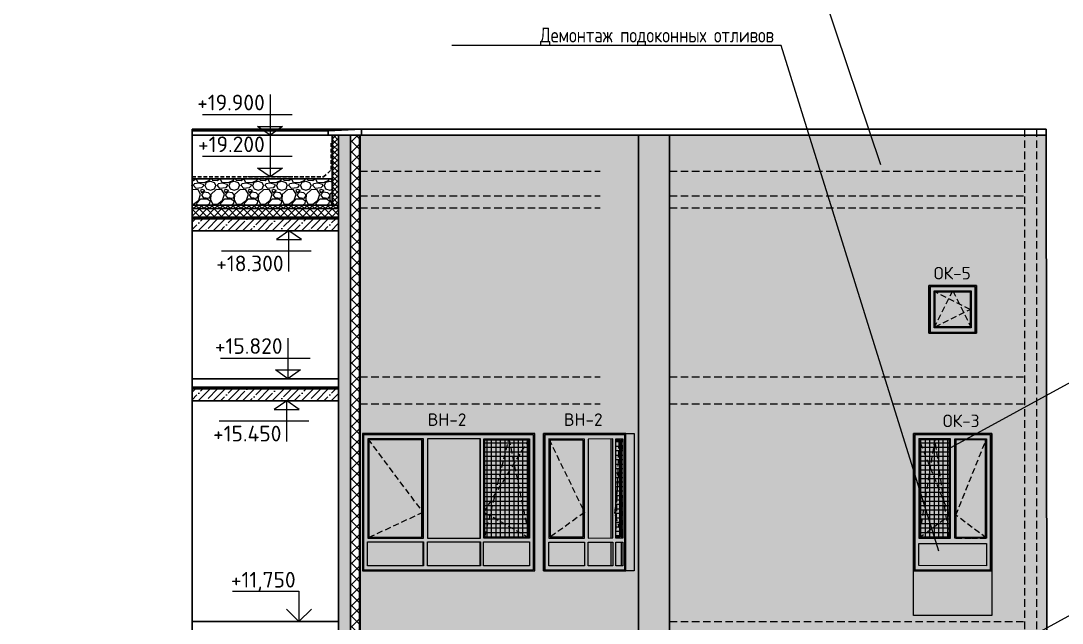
# Model space of a CAD drawing. Header units: millimetres. Extents: x -136099598 to 9192475, y 0 to 347021.
# Drawn here: x -273922 to -256456, y 300279 to 310370 of the extents above; entities that cross this region are included whole.
import ezdxf
from ezdxf import colors
from ezdxf.entities.mleader import LeaderData, LeaderLine
from ezdxf.math import Vec2, Vec3

# ---------------------------------------------------------------- set-up
doc = ezdxf.new("R2010")
doc.units = ezdxf.units.MM
doc.header["$MEASUREMENT"] = 0
for name, pattern in [('01_base$0$DASHED2', [0.375, 0.25, -0.125]), ('ADSK_Штриховая_ш2 п1', [3, 2, -1]), ('DASHED', [19.05, 12.7, -6.35])]:
    doc.linetypes.add(name, pattern=pattern)
doc.layers.get('0').update_dxf_attribs({"color": 250, "lineweight": 9})
doc.layers.get('Defpoints').update_dxf_attribs({"color": 8})
for name, color, linetype, lineweight, true_color in [('!_Окно_00_Штрих_Стекло', 7, 'Continuous', 0, 0x737373), ('RAL 000 80 00', 7, 'Continuous', 0, 0xb9b8b6), ('RAL 100 6030', 7, 'Continuous', 0, 0x989057), ('RAL 7016', 7, 'Continuous', 0, 0x383e42), ('RAL 90 10', 7, 'Continuous', 0, 0xf1ece1)]:
    doc.layers.add(name, color=color, linetype=linetype, lineweight=lineweight, true_color=true_color)
for name, color, linetype, lineweight in [('24_Фасад_разрез_тонкая', 7, 'Continuous', 9), ('_0', 250, 'Continuous', 9), ('_Фасад', 7, 'Continuous', 9), ('АР.РД_Выноски', 174, 'Continuous', 9), ('Подвал', 250, 'ADSK_Штриховая_ш2 п1', 30), ('пунктир', 251, 'Continuous', 13), ('СТЕНЫ кирпич ЛИДЕР', 250, 'Continuous', 15), ('Фасад_тонкие', 7, 'Continuous', 5), ('фасады', 7, 'Continuous', 9), ('Штриховка', 7, 'Continuous', 5), ('Штриховка в сечении', 7, 'Continuous', 18)]:
    doc.layers.add(name, color=color, linetype=linetype, lineweight=lineweight)
for name, color, linetype in [('PDF _0', 7, 'Continuous'), ('PDF _PDF _0', 7, 'Continuous'), ('PDF _Текст', 7, 'Continuous')]:
    doc.layers.add(name, color=color, linetype=linetype)
doc.layers.add('АР-Выноски', color=5, linetype='Continuous', lineweight=5, plot=False)
doc.styles.add('ICOCPEUR', font='isocpeur.ttf')
doc.styles.add('ISOCPEUR', font='isocpeur.ttf', dxfattribs={"width": 0.7})
doc.styles.add('PDF ISOCPEUR', font='isocpeur.ttf')
doc.styles.add('Архитектурный', font='isocpeur.ttf', dxfattribs={"width": 0.7})
doc.dimstyles.new('R_100', dxfattribs={"dimtxt": 270, "dimasz": 120, "dimexe": 100, "dimexo": 100, "dimgap": 80, "dimtad": 1, "dimdec": 0, "dimrnd": 5, "dimzin": 0, "dimdsep": 46, "dimtxsty": 'ISOCPEUR', "dimblk": 'ARCHTICK', "dimcen": 100, "dimdle": 100, "dimclrd": 256, "dimclre": 256, "dimclrt": 256, "dimadec": 0, "dimazin": 0, "dimtfac": 2, "dimtdec": 0, "dimtofl": 0, "dimtmove": 1, "dimatfit": 3, "dimfxl": 1, "dimtvp": 3, "dimtfill": 1, "dimtolj": 1, "dimtzin": 0, "dimarcsym": 0})

# ---------------------------------------------------------------- blocks, each defined once
blk = doc.blocks.new('A$Cb9b29b39')
at = {"layer": '!_Окно_00_Штрих_Стекло'}
h = blk.add_hatch(color=256, dxfattribs=at)
h.dxf.hatch_style = 1
h.set_gradient(color1=(70, 92, 124), color2=(219, 225, 235), name='CURVED')
h.paths.add_polyline_path([(105, 2196), (601, 2196), (601, 564), (105, 564)])
h.paths.add_polyline_path([(1208, 2196), (707, 2195), (707, 563), (1208, 564)])
h.paths.add_polyline_path([(90, 460), (1222, 458), (1221, 89), (90, 91)])
at = {"layer": 'PDF _PDF _0', "lineweight": 0, "true_color": 0x636466}
h = blk.add_hatch(dxfattribs=at)
h.set_pattern_fill('ANSI37', color=251, scale=600, angle=135)
h.paths.add_polyline_path([(601, 564), (601, 2197), (105, 2196), (105, 563)])
at = {"layer": 'RAL 7016'}
h = blk.add_hatch(color=256, dxfattribs=at)
h.dxf.hatch_style = 1
h.paths.add_polyline_path([(1312, 2301), (0, 2301), (0, 0), (1312, 0)])
h.paths.add_polyline_path([(707, 2196), (1207, 2196), (1208, 564), (707, 563)], flags=16)
h.paths.add_polyline_path([(601, 2196), (601, 564), (105, 564), (105, 2196)], flags=16)
h.paths.add_polyline_path([(1222, 458), (1222, 89), (90, 91), (90, 460)], flags=16)
at = {"layer": 'PDF _0', "linetype": 'ADSK_Штриховая_ш2 п1', "lineweight": 0, "ltscale": 50}
for points in [[(601, 548), (355, 2213), (89, 548), (601, 935), (89, 2213)], [(711, 548), (969, 548), (1223, 548), (711, 935), (1223, 2213)]]:
    blk.add_lwpolyline(points, dxfattribs=at)
at = {"layer": 'PDF _PDF _0', "lineweight": 0}
for points in [[(0, 0), (1312, 0), (1312, 2301), (0, 2301)], [(20, 18), (1292, 18), (1292, 2281), (20, 2281)], [(89, 548), (621, 548), (621, 2213), (89, 2213)], [(105, 563), (601, 564), (601, 2197), (105, 2196)], [(1223, 548), (691, 548), (691, 2213), (1223, 2213)], [(707, 563), (1208, 564), (1208, 2197), (707, 2196)], [(1222, 88), (90, 92), (90, 459), (1222, 459)]]:
    blk.add_lwpolyline(points, close=True, dxfattribs=at)
at = {"layer": 'PDF _Текст', "lineweight": 0, "insert": (490, 2409), "char_height": 210, "attachment_point": 7, "style": 'PDF ISOCPEUR'}
blk.add_mtext('ОК-3', dxfattribs=at)
blk = doc.blocks.new('A$C3735e77a')
at = {"layer": 'RAL 100 6030'}
h = blk.add_hatch(color=256, dxfattribs=at)
h.dxf.hatch_style = 1
h.paths.add_polyline_path([(1312, 0), (0, 0), (0, -748), (1312, -748)])
at = {"layer": 'СТЕНЫ кирпич ЛИДЕР', "ltscale": 100}
blk.add_lwpolyline([(0, 0), (1312, 0), (1312, -748), (0, -748)], close=True, dxfattribs=at)
blk = doc.blocks.new('A$C51732155')
at = {"layer": '!_Окно_00_Штрих_Стекло'}
h = blk.add_hatch(color=256, dxfattribs=at)
h.dxf.hatch_style = 1
h.set_gradient(color1=(70, 92, 124), color2=(219, 225, 235), name='CURVED')
h.paths.add_polyline_path([(104, 106), (693, 106), (693, 695), (104, 695)])
at = {"layer": 'RAL 7016', "ltscale": 100, "transparency": 33554687}
h = blk.add_hatch(color=256, dxfattribs=at)
h.dxf.hatch_style = 1
h.paths.add_polyline_path([(798, 798), (0, 798), (0, 0), (798, 0)])
h.paths.add_polyline_path([(693, 695), (693, 106), (104, 106), (104, 695)], flags=16)
at = {"layer": 'PDF _0', "lineweight": 0}
blk.add_lwpolyline([(89, 710), (708, 710), (709, 92), (89, 92)], close=True, dxfattribs=at)
at = {"layer": 'PDF _0', "linetype": 'ADSK_Штриховая_ш2 п1', "lineweight": 0, "ltscale": 50}
for points in [[(89, 92), (399, 710), (709, 92)], [(104, 106), (693, 401), (104, 695)]]:
    blk.add_lwpolyline(points, dxfattribs=at)
at = {"layer": 'PDF _PDF _0', "lineweight": 0}
for points in [[(0, 0), (798, 0), (798, 798), (0, 798)], [(20, 20), (778, 20), (778, 778), (20, 778)], [(693, 106), (104, 106), (104, 695), (693, 695)]]:
    blk.add_lwpolyline(points, close=True, dxfattribs=at)
at = {"layer": 'PDF _Текст', "lineweight": 0, "insert": (81, 902), "char_height": 210, "attachment_point": 7, "style": 'PDF ISOCPEUR'}
blk.add_mtext('ОК-5', dxfattribs=at)
blk = doc.blocks.new('A$C9eb0096f')
at = {"layer": '!_Окно_00_Штрих_Стекло'}
h = blk.add_hatch(color=256, dxfattribs=at)
h.dxf.hatch_style = 1
h.set_gradient(color1=(70, 92, 124), color2=(219, 225, 235), name='CURVED')
h.paths.add_polyline_path([(2800, 88), (89, 89), (89, 2211), (2800, 2211)])
h = blk.add_hatch(color=256, dxfattribs=at)
h.dxf.hatch_style = 1
h.set_gradient(color1=(70, 92, 124), color2=(219, 225, 235), name='CURVED')
h.paths.add_polyline_path([(4341, 88), (3126, 88), (3126, 2211), (4336, 2210)])
at = {"layer": 'PDF _PDF _0', "lineweight": 0, "true_color": 0x636466}
h = blk.add_hatch(dxfattribs=at)
h.set_pattern_fill('ANSI37', color=251, scale=600, angle=135)
h.paths.add_polyline_path([(2051, 567), (2051, 2195), (2785, 2194), (2785, 566)])
h = blk.add_hatch(dxfattribs=at)
h.set_pattern_fill('ANSI37', color=251, scale=600, angle=135)
h.set_pattern_definition([(180, (1101.695, 19.95), (-7e-15, -75), []), (270, (1101.695, 19.95), (75, -1e-14), [])])
h.paths.add_polyline_path([(4247, 591), (4247, 2211), (4366, 2210), (4366, 590)])
at = {"layer": 'RAL 7016'}
h = blk.add_hatch(color=256, dxfattribs=at)
h.dxf.hatch_style = 1
h.paths.add_polyline_path([(0, 2301), (2888, 2301), (2888, 0), (0, 0)])
h.paths.add_polyline_path([(2051, 2196), (2051, 566), (2785, 567), (2785, 2196)], flags=16)
h.paths.add_polyline_path([(1969, 2211), (1093, 2211), (1093, 551), (1969, 551)], flags=16)
h.paths.add_polyline_path([(998, 2196), (104, 2196), (104, 551), (998, 551)], flags=16)
h.paths.add_polyline_path([(2031, 435), (2031, 88), (2800, 88), (2800, 435)], flags=16)
h.paths.add_polyline_path([(1969, 483), (84, 488), (84, 88), (1969, 88)], flags=16)
h = blk.add_hatch(color=256, dxfattribs=at)
h.dxf.hatch_style = 1
h.paths.add_polyline_path([(3037, 2301), (4419, 2301), (4419, 0), (3037, 0)])
h.paths.add_polyline_path([(4247, 2190), (4247, 571), (4316, 571), (4316, 2191)], flags=16)
h.paths.add_polyline_path([(4166, 2210), (3783, 2208), (3783, 550), (4166, 552)], flags=16)
h.paths.add_polyline_path([(3704, 2190), (3146, 2191), (3146, 572), (3704, 569)], flags=16)
h.paths.add_polyline_path([(3783, 480), (3783, 88), (4336, 88), (4336, 480)], flags=16)
h.paths.add_polyline_path([(3724, 480), (3126, 480), (3126, 88), (3724, 88)], flags=16)
h = blk.add_hatch(color=256, dxfattribs=at)
h.dxf.hatch_style = 1
h.paths.add_polyline_path([(1093, 88), (1013, 88), (1013, 486), (1093, 486)])
h = blk.add_hatch(color=256, dxfattribs=at)
h.dxf.hatch_style = 1
h.paths.add_polyline_path([(4247, 88), (4166, 88), (4163, 480), (4247, 480)])
at = {"ltscale": 150}
blk.add_line((1013, 486), (1013, 88), dxfattribs=at)
at = {"layer": 'PDF _0', "linetype": 'ADSK_Штриховая_ш2 п1', "lineweight": 0, "ltscale": 50}
for points in [[(89, 2211), (1013, 980), (89, 551), (551, 566), (1013, 551)], [(2051, 566), (2455, 2211), (2800, 551), (2036, 980), (2800, 2211)], [(3126, 2211), (3724, 980), (3126, 551), (3423, 571), (3724, 550)], [(4247, 551), (4307, 2211), (4366, 551), (4232, 964), (4366, 2211)]]:
    blk.add_lwpolyline(points, dxfattribs=at)
at = {"layer": 'PDF _PDF _0', "lineweight": 0}
blk.add_line((1013, 2211), (1013, 551), dxfattribs=at)
for points in [[(0, 0), (2888, 0), (2888, 2301), (0, 2301)], [(20, 20), (2868, 20), (2868, 2281), (20, 2281)], [(3037, 0), (4419, 0), (4419, 2301), (3037, 2301)], [(3057, 20), (4399, 20), (4399, 2281), (3057, 2281)], [(89, 551), (1023, 551), (1023, 2211), (89, 2211)], [(104, 566), (998, 566), (998, 2196), (104, 2196)], [(1093, 551), (1981, 551), (1981, 2211), (1093, 2211)], [(2800, 551), (2036, 551), (2036, 2211), (2800, 2211)], [(2785, 567), (2051, 566), (2051, 2195), (2785, 2196)], [(3126, 551), (3724, 550), (3724, 2210), (3126, 2211)], [(3146, 571), (3704, 570), (3704, 2190), (3146, 2191)], [(3783, 550), (4198, 552), (4198, 2212), (3783, 2210)], [(4366, 551), (4247, 551), (4247, 2211), (4366, 2211)], [(4316, 571), (4247, 571), (4247, 2190), (4316, 2191)], [(1023, 88), (84, 88), (84, 486), (1023, 486)], [(1981, 88), (1093, 88), (1093, 486), (1981, 485)], [(2800, 88), (2031, 88), (2031, 485), (2800, 485)], [(3724, 88), (3126, 88), (3126, 480), (3724, 480)], [(4198, 88), (3783, 88), (3783, 480), (4198, 480)], [(4366, 88), (4247, 88), (4247, 480), (4366, 480)]]:
    blk.add_lwpolyline(points, close=True, dxfattribs=at)
for points in [[(1969, 2211), (1969, 551)], [(4166, 2212), (4166, 551)], [(4336, 2211), (4336, 551)], [(1969, 485), (1969, 88)], [(2800, 485), (2800, 88)], [(4166, 480), (4166, 88)], [(4336, 480), (4336, 88)], [(4336, 480), (4336, 88)]]:
    blk.add_lwpolyline(points, dxfattribs=at)
at = {"layer": 'PDF _Текст', "lineweight": 0, "char_height": 210, "attachment_point": 9, "rotation": 359.9974, "style": 'PDF ISOCPEUR'}
for insert in [(1743, 2430), (4027, 2430)]:
    blk.add_mtext('ВН-2', dxfattribs=dict(at, insert=insert))
blk = doc.blocks.new('A$C630ce804')
at = {"layer": 'PDF _0', "lineweight": 0}
for points in [[(0, 8025), (0, 8025)], [(813, 8025), (813, 8025)], [(1576, 8025), (1576, 8025)]]:
    blk.add_lwpolyline(points, dxfattribs=at)
at = {"layer": 'PDF _PDF _0', "lineweight": 0}
for points in [[(3918, 8000), (2398, 8000), (2398, 10301), (3918, 10300)], [(3918, 4100), (2398, 4100), (2398, 6401), (3918, 6400)], [(3918, 200), (2398, 200), (2398, 2501), (3918, 2500)]]:
    blk.add_lwpolyline(points, close=True, dxfattribs=at)
at = {"ltscale": 150}
for p in [(-639, 8000), (-639, 4100), (-639, 200)]:
    blk.add_blockref('A$C9eb0096f', p, dxfattribs=at)
blk = doc.blocks.new('A$Cd8d14d9d')
at = {"ltscale": 150}
for p, q in [((0, 682), (0, 0)), ((-372, 341), (1132, 341)), ((-380, 0), (380, 0))]:
    blk.add_line(p, q, dxfattribs=at)
blk.add_lwpolyline([(0, 0), (210, 147), (-210, 147), (0, 0)], dxfattribs=at)
blk = doc.blocks.new('_ArchTick')
at = {"color": 0, "linetype": 'ByBlock', "const_width": 0.15}
blk.add_lwpolyline([(-0.5, -0.5), (0.5, 0.5)], dxfattribs=at)
blk = doc.blocks.new('*D543')
at = {"lineweight": -2, "ltscale": 100, "transparency": 16777216}
for p, q in [((-322916, 321717), (-323995, 321717)), ((-323920, 321792), (-323920, 318192)), ((-322916, 318267), (-323995, 318267))]:
    blk.add_line(p, q, dxfattribs=at)
at = {"layer": '_0', "lineweight": -2, "ltscale": 150, "transparency": 16777216}
for p, q in [((-73299, 163309), (-73299, 161911)), ((-73984, 163209), (-73199, 163209)), ((-74202, 162011), (-73199, 162011))]:
    blk.add_line(p, q, dxfattribs=at)
at = {"layer": 'Defpoints', "color": 0, "ltscale": 100, "transparency": 16777216}
for p in [(-322916, 321717), (-323920, 318267), (-322916, 318267)]:
    blk.add_point(p, dxfattribs=at)
at = {"layer": 'Defpoints', "color": 0, "ltscale": 150, "transparency": 16777216}
for p in [(-74084, 163209), (-74302, 162011), (-73299, 162011)]:
    blk.add_point(p, dxfattribs=at)
at = {"lineweight": -2, "ltscale": 100, "transparency": 16777216, "xscale": 75, "yscale": 75, "zscale": 75}
for p, rotation in [((-323920, 321717), 90), ((-323920, 318267), 270)]:
    blk.add_blockref('_ArchTick', p, dxfattribs=dict(at, rotation=rotation))
at = {"layer": '_0', "lineweight": -2, "ltscale": 150, "transparency": 16777216, "xscale": 120, "yscale": 120, "zscale": 120}
for p, rotation in [((-73299, 163209), 90), ((-73299, 162011), 270)]:
    blk.add_blockref('_ArchTick', p, dxfattribs=dict(at, rotation=rotation))
at = {"ltscale": 100, "transparency": 16777216, "insert": (-324035, 320067), "char_height": 150, "attachment_point": 5, "rotation": 90, "style": 'Архитектурный', "bg_fill": 3, "box_fill_scale": 1.25, "bg_fill_color": 256, "bg_fill_true_color": 13158600, "bg_fill_transparency": 0}
blk.add_mtext('\\A1;3450', dxfattribs=at)
at = {"layer": '_0', "ltscale": 150, "transparency": 16777216, "insert": (-73514, 162610), "char_height": 270, "attachment_point": 5, "rotation": 90, "style": 'ISOCPEUR', "bg_fill": 3, "box_fill_scale": 1.25, "bg_fill_color": 256, "bg_fill_true_color": 13158600, "bg_fill_transparency": 0}
blk.add_mtext('\\A1;1200', dxfattribs=at)
blk = doc.blocks.new('*D544')
at = {"lineweight": -2, "ltscale": 100, "transparency": 16777216}
for p, q in [((-311801, 318267), (-311801, 317656)), ((-312702, 317955), (-312702, 317656)), ((-312777, 317731), (-311726, 317731))]:
    blk.add_line(p, q, dxfattribs=at)
at = {"layer": '_0', "lineweight": -2, "ltscale": 150, "transparency": 16777216}
for p, q in [((-76485, 160911), (-76485, 159813)), ((-76420, 160811), (-76585, 160811)), ((-76420, 159913), (-76585, 159913))]:
    blk.add_line(p, q, dxfattribs=at)
at = {"layer": 'Defpoints', "color": 0, "ltscale": 100, "transparency": 16777216}
for p in [(-311801, 318267), (-312702, 317955), (-311801, 317731)]:
    blk.add_point(p, dxfattribs=at)
at = {"layer": 'Defpoints', "color": 0, "ltscale": 150, "transparency": 16777216}
for p in [(-76320, 160811, -1), (-76485, 159913), (-76320, 159913, 0)]:
    blk.add_point(p, dxfattribs=at)
at = {"lineweight": -2, "ltscale": 100, "transparency": 16777216, "xscale": 75, "yscale": 75, "zscale": 75, "rotation": 180}
blk.add_blockref('_ArchTick', (-312702, 317731), dxfattribs=at)
at = {"lineweight": -2, "ltscale": 100, "transparency": 16777216, "xscale": 75, "yscale": 75, "zscale": 75}
blk.add_blockref('_ArchTick', (-311801, 317731), dxfattribs=at)
at = {"layer": '_0', "lineweight": -2, "ltscale": 150, "transparency": 16777216, "xscale": 120, "yscale": 120, "zscale": 120}
for p, rotation in [((-76485, 160811), 90), ((-76485, 159913), 270)]:
    blk.add_blockref('_ArchTick', p, dxfattribs=dict(at, rotation=rotation))
at = {"ltscale": 100, "transparency": 16777216, "insert": (-312251, 317846), "char_height": 150, "attachment_point": 5, "style": 'Архитектурный', "bg_fill": 3, "box_fill_scale": 1.25, "bg_fill_color": 256, "bg_fill_true_color": 13158600, "bg_fill_transparency": 0}
blk.add_mtext('\\A1;900', dxfattribs=at)
at = {"layer": '_0', "ltscale": 150, "transparency": 16777216, "insert": (-76700, 160362), "char_height": 270, "attachment_point": 5, "rotation": 90, "style": 'ISOCPEUR', "bg_fill": 3, "box_fill_scale": 1.25, "bg_fill_color": 256, "bg_fill_true_color": 13158600, "bg_fill_transparency": 0}
blk.add_mtext('\\A1;900', dxfattribs=at)

msp = doc.modelspace()

# ---------------------------------------------------------------- hatches: boundary and pattern name
at = {"ltscale": 100, "transparency": 33554687}
h = msp.add_hatch(dxfattribs=at)
h.set_pattern_fill('ANSI35', color=0, scale=700)
h.set_pattern_definition([(45, (534924.2, -120), (-123.743687, 123.743687), []), (45, (535047.94, -120), (-123.743687, 123.743687), [218.75, -43.75, 0, -43.75])])
h.paths.add_polyline_path([(-268392, 308452.7), (-268592, 308454.5), (-268592.5, 285753.5), (-268391.5, 285753.6)])
h = msp.add_hatch(dxfattribs=at)
h.set_pattern_fill('ANSI35', color=0, scale=700)
h.set_pattern_definition([(45, (-404549.36, 14361.86), (-123.74369, 123.74369), []), (45, (-404425.61, 14361.86), (-123.74369, 123.74369), [218.75, -43.75, 0, -43.75])])
h.paths.add_polyline_path([(-268592.5, 307053.6), (-271052.3, 307053.6), (-271048.9, 306853.6), (-268592.5, 306853.6)])
h = msp.add_hatch(dxfattribs=at)
h.set_pattern_fill('ANSI35', color=0, scale=700)
h.set_pattern_definition([(45, (-404549.36, 11511.45), (-123.74369, 123.74369), []), (45, (-404425.61, 11511.45), (-123.74369, 123.74369), [218.75, -43.75, 0, -43.75])])
h.paths.add_polyline_path([(-268592.5, 304203.2), (-271052.3, 304203.2), (-271048.9, 304003.2), (-268592.5, 304003.2)])
at = {"layer": 'RAL 000 80 00'}
h = msp.add_hatch(color=256, dxfattribs=at)
h.dxf.hatch_style = 1
h.paths.add_polyline_path([(-263561.3, 308453.5), (-268231, 308453.6), (-268231, 288803.6), (-263561.4, 288803.6)])
at = {"layer": 'RAL 90 10', "ltscale": 100, "transparency": 33554687}
h = msp.add_hatch(color=256, dxfattribs=at)
h.dxf.hatch_style = 1
h.paths.add_polyline_path([(-256726.4, 308453.6), (-263561.3, 308453.6), (-263561.3, 288696.8), (-263042.1, 288698.3), (-263042.1, 288799.4), (-256693.8, 288803.6)])
at = {"layer": 'Штриховка', "transparency": 33554636}
h = msp.add_hatch(dxfattribs=at)
h.set_pattern_fill('ANSI37', color=256, scale=500)
h.set_pattern_definition([(45, (3e-11, 1060.02), (-44.194174, 44.194174), []), (135, (3e-11, 1060.02), (-44.194174, -44.194174), [])])
h.paths.add_polyline_path([(-268592.5, 308453.6), (-268692.5, 308453.6), (-268690.8, 307284.7), (-268592.5, 307284.7)])
h = msp.add_hatch(dxfattribs=at)
h.set_pattern_fill('ANSI37', color=256, scale=1000)
h.set_pattern_definition([(45, (-401485.58, 5001.83), (-88.38835, 88.38835), []), (135, (-401485.58, 5001.83), (-88.38835, -88.38835), [])])
h.paths.add_polyline_path([(-268241.2, 288273.6), (-268391.2, 288273.5), (-268391.2, 308453.5), (-268241.2, 308453.6)])
h = msp.add_hatch(dxfattribs=at)
h.set_pattern_fill('ANSI37', color=256, scale=500)
h.set_pattern_definition([(45, (-14344.247, -20250.764), (-44.194174, 44.194174), []), (135, (-14344.247, -20250.764), (-44.194174, -44.194174), [])])
h.paths.add_polyline_path([(-268591.8, 307284.7), (-271051.6, 307284.7), (-271048.9, 307225.5), (-268592.5, 307225.5)])
h = msp.add_hatch(dxfattribs=at)
h.set_pattern_fill('ANSI37', color=256, scale=700)
h.set_pattern_definition([(45, (-14344.25, -20392.66), (-61.871843, 61.871843), []), (135, (-14344.25, -20392.66), (-61.871843, -61.871843), [])])
h.paths.add_polyline_path([(-268591.8, 307225.5), (-271051.6, 307225.5), (-271048.9, 307083.6), (-268592.5, 307083.6)])
at = {"layer": 'Штриховка в сечении', "ltscale": 2, "transparency": 33554636}
h = msp.add_hatch(dxfattribs=at)
h.set_pattern_fill('GRAVEL', color=256, scale=400)
h.set_pattern_definition([(228.0127875, (-14056.247, -19992.66), (-3200, -3600), [53.8144, -5327.6352]), (184.9697407, (-14092.247, -20032.661), (4800, 400), [92.3472, -9142.3699]), (132.510447, (-14184.247, -20040.66), (4000, -4400), [65.1152, -6446.41304]), (267.273689, (-14340.247, -20140.661), (400, 8000), [84.0952, -8325.4232]), (292.833654, (-14344.247, -20224.661), (-2000, 4800), [82.462, -8163.74925]), (357.273689, (-14312.247, -20300.661), (-8000, 400), [84.0952, -8325.4232]), (37.6942405, (-14228.247, -20304.661), (-5200, -4000), [111.2116, -11009.93942]), (72.2553284, (-14140.247, -20236.661), (2800, 8800), [104.9952, -10394.5286]), (121.4295656, (-14108.247, -20136.661), (-3200, 5200), [84.38, -8353.62924]), (175.236358, (-14152.247, -20064.66), (4400, -400), [96.3328, -4720.30503]), (222.3974378, (-14248.247, -20056.661), (-4800, -4400), [124.5792, -12333.35]), (138.814075, (-13944.247, -20144.66), (-2800, 2400), [42.5204, -4209.53793]), (171.4692344, (-13976.247, -20116.66), (5200, -800), [80.8948, -8008.60457]), (225, (-14056.25, -20104.66), (-4e-14, -400), [56.5684, -509.11702]), (203.19859, (-14084.247, -20056.66), (2000, 800), [30.4632, -3015.84604]), (291.80141, (-14112.25, -20068.66), (-400, 1200), [43.0812, -2110.98472]), (30.963757, (-14096.25, -20108.66), (1200, 800), [69.9716, -2262.40916]), (161.56505, (-14036.25, -20072.66), (800, -400), [50.5964, -1214.31466]), (16.3895403, (-14344.247, -20068.66), (4000, 1200), [70.88, -7017.13806]), (70.346176, (-14276.247, -20048.66), (-1600, -4400), [59.4644, -5886.9631]), (293.19859, (-14036.247, -19992.66), (-800, 2000), [60.926, -2985.38324]), (343.6104597, (-14012.247, -20048.66), (-4000, 1200), [70.88, -7017.13806]), (339.443955, (-14344.247, -20316.66), (-2000, 800), [68.352, -3349.2495]), (294.7751406, (-14280.247, -20340.66), (-2000, 4400), [57.2712, -5669.85723]), (66.80141, (-14032.247, -20392.66), (800, 2000), [60.926, -2985.38324]), (17.3540246, (-14008.247, -20336.66), (-5200, -1600), [67.0524, -6638.16945]), (69.443955, (-14228.247, -20392.66), (-800, -2000), [34.176, -3383.4255]), (101.309932, (-14056.25, -20392.66), (-400, 1600), [20.396, -2019.2118]), (165.963757, (-14060.25, -20372.66), (1200, -400), [82.462, -1566.78025]), (186.009006, (-14140.247, -20352.66), (4000, 400), [76.42, -7565.56927]), (303.690068, (-14096.25, -20144.66), (-400, 800), [57.6888, -1384.5317]), (353.1572266, (-14064.247, -20192.661), (6800, -800), [100.7176, -9971.02505]), (60.945396, (-13964.247, -20204.66), (-1600, -2800), [41.1824, -4077.06966]), (90, (-13944.25, -20168.66), (-400, 400), [24, -376]), (120.256437, (-14148.247, -20340.66), (1600, -2800), [55.5696, -5501.408]), (48.0127875, (-14176.247, -20292.66), (3200, 3600), [107.6288, -5273.8208]), (0, (-14104.25, -20212.66), (400, 400), [104, -296]), (325.3048465, (-14000.247, -20212.66), (4000, -2800), [63.2456, -6261.30972]), (254.054604, (-13948.247, -20248.66), (-400, -1600), [58.2408, -2853.80316]), (207.6459754, (-13964.247, -20304.661), (-7600, -4000), [94.826, -9387.78967]), (175.4260787, (-14048.247, -20348.661), (-5200, 400), [100.3196, -9931.62936])])
h.paths.add_polyline_path([(-268696.6, 307725.8), (-271056.4, 307725.8), (-271048.9, 307284.7), (-268692.5, 307284.7)])

# ---------------------------------------------------------------- linework, layer by layer
at = {"lineweight": 30, "ltscale": 150}
for p, q in [((-268765.5, 308526.9, 0), (-271050.6, 308526.9, 0)), ((-271050.6, 307725.8, 0.3), (-268702.5, 307725.8, 1.8)), ((-271050.6, 307725.8, 0.3), (-268702.5, 307725.8, 1.7)), ((-271050.6, 307284.7, -0.8), (-268592.5, 307284.7, 1.2)), ((-271050.6, 307225.5, -0.8), (-268592.8, 307225.5, -0.8)), ((-271050.6, 307083.6, -0.8), (-268592.5, 307083.6, 1.2)), ((-271050.3, 304373.6, -1.5), (-268592.2, 304373.6, 0.4)), ((-271050.6, 304233.2, -0.8), (-268592.5, 304233.2, 1.2)), ((-271050.6, 300303.6), (-268592.5, 300303.6))]:
    msp.add_line(p, q, dxfattribs=at)
at = {"color": 5, "lineweight": 30, "ltscale": 150}
for p, q in [((-268702.5, 308453.6, 0), (-268702.5, 307284.7, 2.8)), ((-268692.5, 308453.6, 0), (-268692.5, 307284.7, 2.8))]:
    msp.add_line(p, q, dxfattribs=at)
at = {"layer": '24_Фасад_разрез_тонкая', "linetype": 'DASHED', "lineweight": 30, "ltscale": 5, "elevation": 0}
msp.add_lwpolyline([(-271050.6, 307754), (-268844.1, 307754), (-268714.2, 307877.5), (-268714.2, 308354)], dxfattribs=at)
at = {"layer": '_Фасад', "lineweight": 30}
msp.add_line((-268790.6, 300303.6), (-269725.6, 300303.6), dxfattribs=at)
at = {"layer": 'Defpoints', "color": 2, "linetype": '01_base$0$DASHED2', "ltscale": 500}
for p, q in [((-257086.8, 308553.5, 0), (-257086.8, 285753.6, 2)), ((-256886.8, 308553.5, 0), (-256886.8, 285753.6, 2)), ((-268231, 307853.6, 0), (-264206.4, 307853.6, 2)), ((-263041.2, 307853.6, 0), (-257086.8, 307853.6, 0)), ((-268231, 307438.6, 0), (-264206.4, 307438.6, 0)), ((-263041.2, 307438.6, 0), (-257086.8, 307438.6, 0)), ((-268231, 307238.6, 0), (-264206.4, 307238.6, 0)), ((-263041.2, 307238.6, 0), (-257086.8, 307238.6, 0)), ((-268231, 304403.6, -2), (-264206.4, 304403.6)), ((-263041.2, 304403.6, -2), (-257086.8, 304403.6, -2)), ((-268231, 303953.6), (-264206.4, 303953.6)), ((-263041.2, 303953.6), (-257086.8, 303953.6)), ((-263041.2, 300303.6), (-257086.8, 300303.6))]:
    msp.add_line(p, q, dxfattribs=at)
at = {"layer": 'Defpoints', "ltscale": 150}
for points in [[(-258691.5, 305933.6), (-257893.6, 305933.6), (-257893.6, 305135.4), (-258691.5, 305135.4)], [(-258948.3, 303454.4), (-257636.8, 303454.4), (-257636.8, 301153.6), (-258948.3, 301153.6)]]:
    msp.add_lwpolyline(points, close=True, dxfattribs=at)
at = {"layer": 'пунктир', "linetype": '01_base$0$DASHED2', "ltscale": 500}
msp.add_line((-271050.6, 307725.8, 0.3), (-268692.5, 307725.8, 1.7), dxfattribs=at)
at = {"layer": 'СТЕНЫ кирпич ЛИДЕР', "lineweight": 30, "ltscale": 100}
msp.add_line((-256726.8, 308553.5, 0), (-256692.4, 287950.7, 0), dxfattribs=at)
for points in [[(-271050.6, 308553.5), (-256726.4, 308553.5), (-256726.4, 308453.6), (-271050.6, 308453.6)], [(-268391.5, 308453.6), (-268592.5, 308453.6), (-268592.5, 285753.5), (-268391.5, 285753.5)], [(-263561.4, 308453.6), (-263561.4, 308453.6), (-263561.3, 293053.7), (-263561.3, 293053.7)]]:
    msp.add_lwpolyline(points, close=True, dxfattribs=at)
at = {"layer": 'СТЕНЫ кирпич ЛИДЕР', "lineweight": 30, "ltscale": 100, "elevation": 2}
msp.add_lwpolyline([(-268231, 288230.9), (-268231, 308453.7), (-268241.2, 308453.7), (-268241.2, 288253.2)], dxfattribs=at)
at = {"layer": 'СТЕНЫ кирпич ЛИДЕР', "lineweight": 30, "ltscale": 100, "elevation": 1.3}
msp.add_lwpolyline([(-263041.2, 308453.6), (-263041.2, 308453.6), (-263041.2, 293053.7), (-263041.2, 293053.7)], close=True, dxfattribs=at)
at = {"layer": 'Фасад_тонкие', "lineweight": 25}
msp.add_lwpolyline([(-270373.8, 300813.5), (-269258.1, 300813.5), (-269258.1, 300303.6), (-269044.8, 300512.5), (-269258.1, 300303.6), (-269467, 300512.5)], dxfattribs=at)
at = {"layer": 'фасады', "lineweight": 30, "ltscale": 150}
msp.add_lwpolyline([(-271050.6, 308453.6), (-271050.6, 297771.1), (-271213.3, 297771.1), (-270887.9, 297462.1), (-271050.6, 297462.1), (-271053, 284503.6)], dxfattribs=at)
at = {"layer": 'фасады', "lineweight": 30, "ltscale": 150, "elevation": 0}
msp.add_lwpolyline([(-268765.5, 308453.6), (-268765.5, 308526.9), (-268207.7, 308553.5), (-268207.7, 308453.6)], dxfattribs=at)
at = {"layer": 'фасады', "lineweight": 30, "ltscale": 150, "elevation": -0.8}
for points in [[(-271050.6, 306853.6), (-268592.5, 306853.6), (-268592.5, 307053.6), (-271050.6, 307053.6)], [(-271050.6, 304003.2), (-268592.5, 304003.2), (-268592.5, 304203.2), (-271050.6, 304203.2)]]:
    msp.add_lwpolyline(points, close=True, dxfattribs=at)

# ---------------------------------------------------------------- block references
at = {"ltscale": 150}
for name, p in [('A$C630ce804', (-267552.6, 293153.5)), ('A$C3735e77a', (-258948.3, 301153.6))]:
    msp.add_blockref(name, p, dxfattribs=at)
at = {"layer": 'Подвал', "ltscale": 150}
for name, p in [('A$C51732155', (-258691.5, 305135.4)), ('A$Cb9b29b39', (-258948.3, 301153.6))]:
    msp.add_blockref(name, p, dxfattribs=at)
at = {"layer": 'СТЕНЫ кирпич ЛИДЕР', "lineweight": 25, "ltscale": 100, "xscale": -1, "rotation": 359.9992924696829}
for p in [(-269740.5, 308453.6), (-269740.5, 307754, 0), (-269441.7, 304373.6, -0.6)]:
    msp.add_blockref('A$Cd8d14d9d', p, dxfattribs=at)
at = {"layer": 'СТЕНЫ кирпич ЛИДЕР', "lineweight": 25, "ltscale": 100, "rotation": 180.000707530317}
for p in [(-269424.7, 306853.6, -0.8), (-269461.7, 304003.2, -0.8)]:
    msp.add_blockref('A$Cd8d14d9d', p, dxfattribs=at)

# ---------------------------------------------------------------- texts
at = {"layer": 'PDF _0', "color": 18, "lineweight": 0, "true_color": 0x000000, "char_height": 262.49, "style": 'PDF ISOCPEUR'}
for s, insert, attachment_point in [('+19.900', (-269830, 308870.4, -0.3), 9), ('+19.200', (-269830, 308170.8, -0.3), 9), ('+18.300', (-269514.2, 306436.8, -1.1), 3), ('+15.820', (-269531.1, 304790.4, -0.9), 9), ('+15.450', (-269551.2, 303586.3, -1.1), 3)]:
    msp.add_mtext(s, dxfattribs=dict(at, insert=insert, attachment_point=attachment_point))
at = {"layer": 'Фасад_тонкие', "lineweight": 25, "insert": (-269312.3, 300813.5), "char_height": 262.49, "attachment_point": 9, "style": 'PDF ISOCPEUR'}
msp.add_mtext('+11,750', dxfattribs=at)

# ---------------------------------------------------------------- leaders
at = {"layer": 'АР-Выноски'}
ml = msp.add_multileader_mtext('Standard', dxfattribs=at)
ml.set_content('\\A1;{\\W0.8;Установка маскитных сеток на поворотно-откидные створки, в весенний, летний и осенний период.}', color=256, style='ICOCPEUR')
ml.set_leader_properties()
ml.build(insert=Vec2(0, 0))
ml.multileader.update_dxf_attribs({"text_left_attachment_type": 6, "text_right_attachment_type": 6, "dogleg_length": 100, "arrow_head_size": 250})
ctx = ml.context
ctx.base_point, ctx.char_height, ctx.arrow_head_size, ctx.landing_gap_size, ctx.plane_origin = Vec3(-253585.6, 305758.2), 250, 250, 25, Vec3(-258090.4, 298044.6)
ctx.left_attachment, ctx.right_attachment = 6, 6
notes = []
notes.append((ctx, [(0, (1, 1, 0), (-253685.6, 305758.2), (1, 0), 100, [(0, [(-258595.4, 303073.2)], 0, [])])]))
ctx.mtext.insert, ctx.mtext.width, ctx.mtext.flow_direction = Vec3(-253560.6, 306083.2), 5732.258, 5
ml = msp.add_multileader_mtext('Standard', dxfattribs=at)
ml.set_content('\\A1;{\\W0.8;Установка маскитных сеток на поворотно-откидные створки, в весенний, летний и осенний период.}', color=256, style='ICOCPEUR')
ml.set_leader_properties()
ml.build(insert=Vec2(0, 0))
ml.multileader.update_dxf_attribs({"text_left_attachment_type": 6, "text_right_attachment_type": 6, "dogleg_length": 100, "arrow_head_size": 250})
ctx = ml.context
ctx.base_point, ctx.char_height, ctx.arrow_head_size, ctx.landing_gap_size, ctx.plane_origin = Vec3(-253585.6, 301858.2), 250, 250, 25, Vec3(-258090.4, 294144.6)
ctx.left_attachment, ctx.right_attachment = 6, 6
notes.append((ctx, [(0, (1, 1, 0), (-253685.6, 301858.2), (1, 0), 100, [(0, [(-258595.4, 299173.2)], 0, [])])]))
ctx.mtext.insert, ctx.mtext.width, ctx.mtext.flow_direction = Vec3(-253560.6, 302183.2), 5732.258, 5
at = {"layer": 'АР.РД_Выноски'}
ml = msp.add_multileader_mtext('Standard', dxfattribs=at)
ml.set_content('\\A1;{\\W0.8;Очистка фасада от окрасочного слоя, очистка межблочных швов от штукатурки и герметика, заделка трещин. Локальная обработка фасада антисептическими составами типа Картоцид-компаунд. Просушка стен на участках замачивания. Устройство Системы фасадной композиционная "Vetonit" c наружным штукатурным слоем, теплоизоляционным слоем из минераловатных плит \\A0;\\W0.7;\\C1;Vetonit (ISOVER) Штукатурный Фасад\\A1;\\W0.8;\\C256; \\A0;\\W0.7;плотностью -\\C1;105 \\C256;кг/м³\\A1;\\W0.8;,  толщиной - 150 мм (в 1 слой), декоративно-минеральным слоем и последующим окрашиванием высокопаропроницаемой самоочищающейся фасадной силикатной краской в 2 слоя по подготовленной поверхности. }', color=256, style='ICOCPEUR')
ml.set_leader_properties(color=256)
ml.build(insert=Vec2(0, 0))
ml.multileader.update_dxf_attribs({"text_left_attachment_type": 6, "text_right_attachment_type": 6, "dogleg_length": 100, "arrow_head_size": 250})
ctx = ml.context
ctx.base_point, ctx.char_height, ctx.arrow_head_size, ctx.landing_gap_size, ctx.plane_origin = Vec3(-276157, 313432.1), 250, 250, 25, Vec3(-258961.8, 312388.5)
ctx.left_attachment, ctx.right_attachment = 6, 6
notes.append((ctx, [(0, (1, 1, 0), (-261337, 313432.1), (-1, 0), 100, [(0, [(-259420.5, 307719.1)], 0, [])])]))
ctx.mtext.insert, ctx.mtext.width, ctx.mtext.flow_direction = Vec3(-276132, 313757.1), 14727.298, 5
ml = msp.add_multileader_mtext('Standard', dxfattribs=at)
ml.set_content('\\A1;{\\W0.8;Демонтаж подоконных отливов}', color=256, style='ICOCPEUR')
ml.set_leader_properties(color=256)
ml.build(insert=Vec2(0, 0))
ml.multileader.update_dxf_attribs({"text_left_attachment_type": 6, "text_right_attachment_type": 6, "dogleg_length": 100, "arrow_head_size": 250})
ctx = ml.context
ctx.base_point, ctx.char_height, ctx.arrow_head_size, ctx.landing_gap_size, ctx.plane_origin = Vec3(-265238.7, 309957.6), 250, 250, 25, Vec3(-256344.8, 309759.5)
ctx.left_attachment, ctx.right_attachment = 6, 6
notes.append((ctx, [(0, (1, 1, 0), (-261168.7, 309957.6), (-1, 0), 100, [(1, [(-258448.6, 301243.9)], 0, [])])]))
ctx.mtext.insert, ctx.mtext.width, ctx.mtext.flow_direction = Vec3(-265213.7, 310257.6), 6323.333, 5
for ctx, leaders in notes:
    for number, flags, end, landing, length, lines in leaders:
        leader = LeaderData()
        leader.index, (leader.has_last_leader_line, leader.has_dogleg_vector, leader.attachment_direction) = number, flags
        leader.last_leader_point, leader.dogleg_vector, leader.dogleg_length = Vec3(end), Vec3(landing), length
        for number, points, colour, breaks in lines:
            line = LeaderLine()
            line.index, line.vertices, line.color, line.breaks = number, Vec3.list(points), colors.encode_raw_color(colour), breaks
            leader.lines.append(line)
        ctx.leaders.append(leader)

# ---------------------------------------------------------------- next in the draw order: dimensions: what is measured, and where the dimension line sits
at = {"layer": '_0', "ltscale": 150}
dim = msp.add_linear_dim(base=(-73299.4, 162010.8), p1=(-74084, 163209), p2=(-74301.6, 162010.8), angle=90, dimstyle='R_100', override={"dimpost": '\\X'}, dxfattribs=at)
dim.commit()
dim.dimension.update_dxf_attribs({"geometry": '*D543', "text_midpoint": (-73514.4, 162609.9)})

# ---------------------------------------------------------------- next in the draw order: dimensions: what is measured, and where the dimension line sits
dim = msp.add_linear_dim(base=(-76485.4, 159912.7), p1=(-76319.6, 160810.8, -1.4), p2=(-76319.7, 159912.7, -0.3), angle=90, dimstyle='R_100', override={"dimpost": '\\X'}, dxfattribs=at)
dim.commit()
dim.dimension.update_dxf_attribs({"geometry": '*D544', "text_midpoint": (-76700.4, 160361.8)})

doc.saveas('drawing.dxf')
